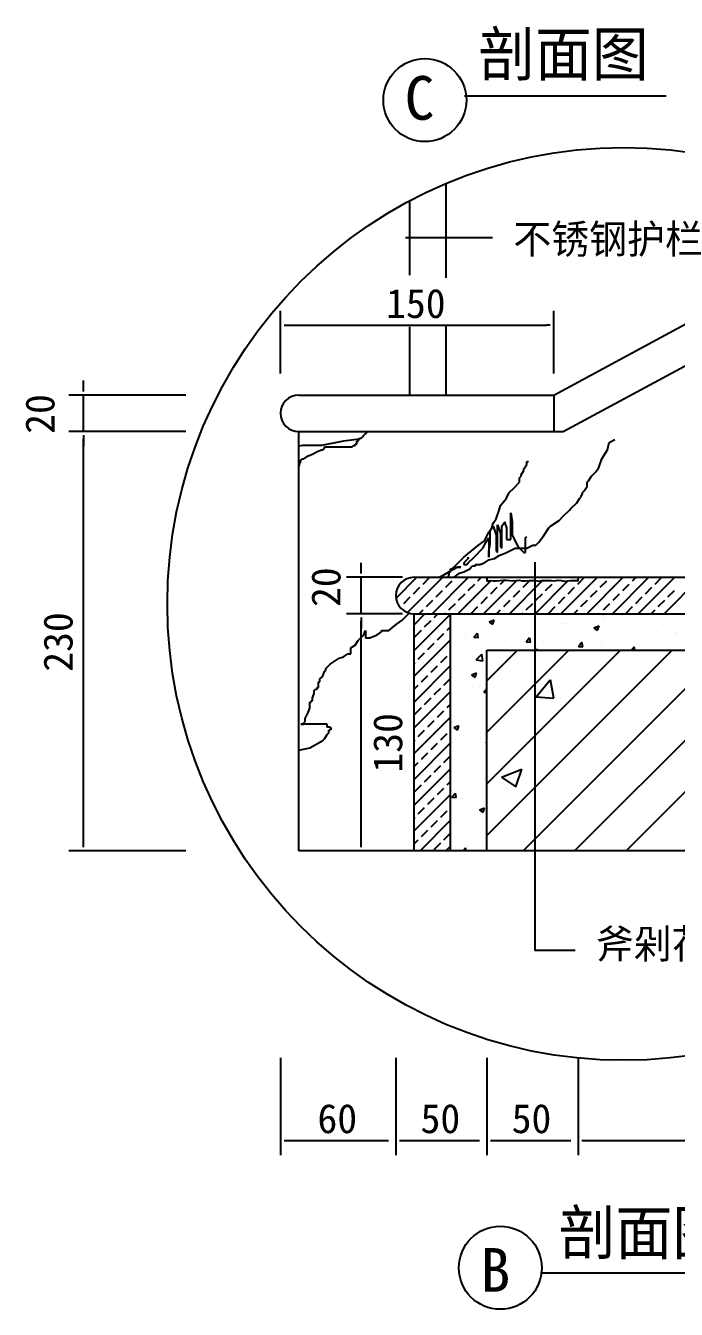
# Model space of a CAD drawing. Header units: metres. Extents: x 120532 to 121405, y 148755 to 149939.
# Drawn here: x 120942.8 to 121165.9, y 148790.4 to 149230.5 of the extents above; entities that cross this region are included whole.
import ezdxf

# ---------------------------------------------------------------- set-up
doc = ezdxf.new("R2010")
doc.units = ezdxf.units.M
for name, color, linetype in [('2', 2, 'Continuous'), ('3', 3, 'Continuous'), ('4', 4, 'Continuous'), ('7', 7, 'Continuous'), ('DIM', 3, 'Continuous'), ('TEXT', 3, 'Continuous')]:
    doc.layers.add(name, color=color, linetype=linetype)

# ---------------------------------------------------------------- blocks, each defined once
blk = doc.blocks.new('_DOT')
at = {"color": 0, "linetype": 'ByBlock'}
blk.add_line((-0.5, 0), (-1, 0), dxfattribs=at)

msp = doc.modelspace()

# ---------------------------------------------------------------- linework, layer by layer
for p, q in [((121073.03, 149157.88), (121086.66, 149157.88)), ((121080.39, 149157.87), (121081.64, 149157.87)), ((121117.37, 149046.62), (121117.37, 149032.99)), ((121117.36, 149039.26), (121117.36, 149038.01))]:
    msp.add_line(p, q)
at = {"layer": '2'}
msp.add_line((121279.4, 148947.66), (121036.42, 148947.66), dxfattribs=at)
at = {"layer": '3'}
for p, q in [((121123.92, 149103.91), (121123.92, 149091.41)), ((121058.79, 149090.12), (121059.8, 149091.12)), ((121059.3, 149090.62), (121059.8, 149091.12)), ((121037.65, 149086.6), (121036.42, 149086.35)), ((121044.2, 149086.6), (121037.65, 149086.6)), ((121051.75, 149088.11), (121044.2, 149086.6)), ((121056.28, 149088.61), (121051.75, 149088.11)), ((121054.77, 149086.09), (121055.27, 149086.6)), ((121055.27, 149086.6), (121055.77, 149086.6)), ((121055.77, 149086.6), (121055.77, 149087.1)), ((121055.77, 149087.1), (121056.28, 149087.1)), ((121056.78, 149088.61), (121056.28, 149088.61)), ((121056.28, 149087.1), (121056.28, 149088.11)), ((121056.28, 149088.11), (121056.78, 149088.11)), ((121056.78, 149088.11), (121056.78, 149088.61)), ((121056.78, 149088.61), (121057.28, 149088.61)), ((121057.28, 149088.61), (121057.28, 149089.11)), ((121057.28, 149089.11), (121057.79, 149089.11)), ((121057.79, 149089.11), (121058.29, 149089.61)), ((121058.29, 149089.61), (121058.79, 149090.12)), ((121142.34, 149085.09), (121142.84, 149087.6)), ((121142.84, 149087.6), (121144.85, 149088.61)), ((121038.16, 149082.07), (121039.67, 149083.07)), ((121039.67, 149083.07), (121041.18, 149083.58)), ((121041.18, 149083.58), (121042.69, 149084.58)), ((121042.69, 149084.58), (121044.2, 149085.09)), ((121044.2, 149085.09), (121044.7, 149085.09)), ((121044.7, 149085.09), (121045.2, 149085.59)), ((121045.2, 149085.59), (121045.2, 149086.09)), ((121045.2, 149086.09), (121054.77, 149086.09)), ((121140.32, 149082.07), (121142.34, 149085.09)), ((121036.42, 149079.55), (121036.65, 149079.55)), ((121036.65, 149080.56), (121037.15, 149081.06)), ((121036.65, 149079.55), (121036.65, 149080.56)), ((121037.15, 149081.57), (121037.65, 149082.07)), ((121037.15, 149081.06), (121037.15, 149081.57)), ((121037.65, 149082.07), (121038.16, 149082.07)), ((121112.64, 149076.54), (121113.65, 149078.04)), ((121113.65, 149078.55), (121114.15, 149079.05)), ((121113.65, 149078.04), (121113.65, 149078.55)), ((121114.15, 149079.55), (121114.66, 149080.06)), ((121114.15, 149079.05), (121114.15, 149079.55)), ((121114.66, 149080.06), (121114.66, 149081.06)), ((121114.66, 149081.06), (121115.16, 149081.06)), ((121138.31, 149077.54), (121139.32, 149079.05)), ((121139.32, 149079.05), (121140.32, 149082.07)), ((121110.13, 149072.01), (121112.14, 149074.02)), ((121112.14, 149075.53), (121112.64, 149076.03)), ((121112.14, 149074.02), (121112.14, 149075.53)), ((121112.64, 149076.03), (121112.64, 149076.54)), ((121135.29, 149074.02), (121135.79, 149074.52)), ((121135.29, 149072.51), (121135.29, 149074.02)), ((121135.79, 149074.52), (121136.8, 149076.03)), ((121136.8, 149076.03), (121138.31, 149077.54)), ((121107.61, 149068.49), (121108.62, 149070.5)), ((121108.62, 149070.5), (121110.13, 149072.01)), ((121132.77, 149068.49), (121133.28, 149068.99)), ((121133.28, 149069.49), (121133.78, 149070)), ((121133.28, 149068.99), (121133.28, 149069.49)), ((121133.78, 149070.5), (121134.28, 149071)), ((121133.78, 149070), (121133.78, 149070.5)), ((121134.28, 149071), (121135.29, 149072.51)), ((121105.09, 149064.46), (121105.6, 149065.97)), ((121105.6, 149065.97), (121107.61, 149068.49)), ((121129.25, 149064.46), (121129.75, 149064.96)), ((121129.75, 149064.96), (121131.77, 149066.98)), ((121131.77, 149066.98), (121132.77, 149068.49)), ((121103.08, 149059.93), (121104.09, 149061.44)), ((121104.09, 149061.44), (121105.09, 149064.46)), ((121106.1, 149058.93), (121107.11, 149060.44)), ((121107.11, 149060.44), (121107.11, 149059.93)), ((121109.12, 149054.4), (121109.12, 149063.46)), ((121109.12, 149063.46), (121109.62, 149060.44)), ((121109.62, 149060.44), (121109.62, 149055.91)), ((121122.71, 149058.93), (121125.73, 149060.94)), ((121125.73, 149060.94), (121127.24, 149062.45)), ((121127.24, 149062.45), (121129.25, 149064.46)), ((121100.06, 149053.9), (121101.57, 149056.92)), ((121101.57, 149056.92), (121102.58, 149058.42)), ((121102.07, 149057.42), (121103.08, 149058.93)), ((121102.07, 149052.89), (121102.07, 149057.42)), ((121102.58, 149058.42), (121103.08, 149059.93)), ((121103.08, 149058.93), (121104.09, 149055.91)), ((121104.09, 149055.91), (121104.09, 149050.38)), ((121104.59, 149049.87), (121104.59, 149059.43)), ((121104.59, 149059.43), (121105.6, 149056.41)), ((121105.6, 149056.41), (121105.6, 149051.88)), ((121106.1, 149051.38), (121106.1, 149058.93)), ((121107.11, 149059.93), (121107.61, 149058.42)), ((121107.61, 149058.42), (121107.61, 149054.4)), ((121109.62, 149055.91), (121111.64, 149051.88)), ((121120.19, 149055.41), (121122.2, 149058.42)), ((121122.2, 149058.42), (121122.71, 149058.93)), ((121093.01, 149048.36), (121098.05, 149052.39)), ((121096.54, 149048.36), (121099.56, 149051.38)), ((121098.05, 149052.39), (121100.06, 149053.9)), ((121099.56, 149051.38), (121100.56, 149053.39)), ((121100.56, 149053.39), (121101.57, 149054.9)), ((121101.57, 149054.9), (121101.57, 149048.36)), ((121101.57, 149050.38), (121102.07, 149052.89)), ((121105.6, 149051.88), (121106.1, 149051.38)), ((121107.61, 149054.4), (121109.12, 149054.4)), ((121107.61, 149049.87), (121110.63, 149051.38)), ((121110.63, 149051.38), (121114.66, 149051.38)), ((121111.64, 149051.88), (121113.65, 149049.87)), ((121114.15, 149054.9), (121114.66, 149055.41)), ((121114.15, 149049.87), (121114.15, 149054.9)), ((121114.66, 149051.38), (121116.67, 149052.39)), ((121116.67, 149052.39), (121117.68, 149052.39)), ((121117.68, 149052.39), (121118.18, 149052.89)), ((121118.18, 149052.89), (121118.68, 149053.39)), ((121118.68, 149053.39), (121120.19, 149055.41)), ((121087.98, 149043.33), (121093.01, 149048.36)), ((121094.02, 149047.36), (121093.52, 149046.85)), ((121094.52, 149047.86), (121094.02, 149047.36)), ((121094.52, 149048.36), (121094.52, 149047.86)), ((121094.52, 149047.86), (121094.52, 149048.36)), ((121094.52, 149048.36), (121094.52, 149047.86)), ((121094.52, 149046.35), (121096.54, 149048.36)), ((121100.06, 149046.35), (121101.57, 149047.36)), ((121101.57, 149048.36), (121101.57, 149050.38)), ((121101.57, 149047.36), (121103.58, 149047.86)), ((121103.58, 149047.86), (121105.09, 149048.87)), ((121104.09, 149050.38), (121104.59, 149049.87)), ((121105.09, 149048.87), (121107.61, 149049.87)), ((121113.65, 149049.87), (121114.15, 149049.87)), ((121084.68, 149041.41), (121087.98, 149043.33)), ((121087.98, 149043.33), (121085.47, 149041.82)), ((121091, 149044.84), (121087.98, 149043.33)), ((121087.98, 149042.83), (121088.49, 149043.33)), ((121087.98, 149042.33), (121087.98, 149042.83)), ((121088.49, 149043.33), (121088.49, 149044.34)), ((121088.49, 149044.34), (121088.99, 149044.34)), ((121088.99, 149044.34), (121089.49, 149044.84)), ((121089.49, 149044.84), (121092.01, 149044.84)), ((121089.73, 149041.41), (121091.51, 149042.83)), ((121092.01, 149044.84), (121091, 149044.84)), ((121091.51, 149042.83), (121093.01, 149043.33)), ((121093.52, 149046.85), (121093.01, 149046.35)), ((121093.01, 149046.35), (121093.01, 149045.85)), ((121093.01, 149045.85), (121094.02, 149045.85)), ((121093.01, 149043.33), (121095.03, 149044.34)), ((121094.02, 149045.85), (121094.52, 149046.35)), ((121095.03, 149044.34), (121095.53, 149044.84)), ((121095.53, 149044.84), (121096.03, 149045.34)), ((121096.03, 149045.34), (121097.04, 149045.34)), ((121097.04, 149045.34), (121097.04, 149045.85)), ((121097.04, 149045.85), (121098.55, 149045.85)), ((121098.55, 149045.85), (121100.06, 149046.35)), ((121069.77, 149034.22), (121076.96, 149041.41)), ((121073.71, 149029.32), (121085.8, 149041.41)), ((121079.07, 149039.1), (121081.28, 149041.31)), ((121082.13, 149028.91), (121094.63, 149041.41)), ((121085.47, 149041.82), (121084.84, 149041.41)), ((121086.81, 149038), (121089.02, 149040.21)), ((121087.68, 149041.41), (121087.98, 149042.33)), ((121090.12, 149041.31), (121090.21, 149041.41)), ((121090.97, 149028.91), (121102.3, 149040.23)), ((121094.54, 149036.89), (121096.75, 149039.1)), ((121097.85, 149040.21), (121099.05, 149041.41)), ((121099.81, 149028.91), (121111.2, 149040.29)), ((121105.59, 149039.1), (121106.92, 149040.43)), ((121108.65, 149028.91), (121120, 149040.26)), ((121113.32, 149038), (121115.53, 149040.21)), ((121117.49, 149028.91), (121128.75, 149040.16)), ((121121.06, 149036.89), (121123.27, 149039.1)), ((121126.33, 149028.91), (121138.83, 149041.41)), ((121132.11, 149039.1), (121134.32, 149041.31)), ((121135.17, 149028.91), (121147.67, 149041.41)), ((121139.84, 149038), (121142.05, 149040.21)), ((121143.15, 149041.31), (121143.25, 149041.41)), ((121144.01, 149028.91), (121156.51, 149041.41)), ((121147.57, 149036.89), (121149.78, 149039.1)), ((121150.89, 149040.21), (121152.09, 149041.41)), ((121152.85, 149028.91), (121165.35, 149041.41)), ((121158.62, 149039.1), (121160.83, 149041.31)), ((121161.68, 149028.91), (121174.18, 149041.41)), ((121072.44, 149032.47), (121074.65, 149034.68)), ((121075.76, 149035.79), (121077.97, 149038)), ((121083.49, 149034.68), (121085.7, 149036.89)), ((121091.23, 149033.58), (121093.44, 149035.79)), ((121098.96, 149032.47), (121101.17, 149034.68)), ((121102.27, 149035.79), (121104.48, 149038)), ((121110.01, 149034.68), (121112.22, 149036.89)), ((121117.74, 149033.58), (121119.95, 149035.79)), ((121125.48, 149032.47), (121127.69, 149034.68)), ((121128.79, 149035.79), (121131, 149038)), ((121136.52, 149034.68), (121138.73, 149036.89)), ((121144.26, 149033.58), (121146.47, 149035.79)), ((121151.99, 149032.47), (121154.2, 149034.68)), ((121155.31, 149035.79), (121157.52, 149038)), ((121163.04, 149034.68), (121165.25, 149036.89)), ((121071.13, 149031.17), (121071.34, 149031.37)), ((121077.71, 149028.91), (121079.07, 149030.26)), ((121080.18, 149031.37), (121082.39, 149033.58)), ((121087.91, 149030.26), (121090.12, 149032.47)), ((121095.65, 149029.16), (121097.85, 149031.37)), ((121104.23, 149028.91), (121105.59, 149030.26)), ((121106.69, 149031.37), (121108.9, 149033.58)), ((121114.43, 149030.26), (121116.64, 149032.47)), ((121122.16, 149029.16), (121124.37, 149031.37)), ((121130.75, 149028.91), (121132.11, 149030.26)), ((121133.21, 149031.37), (121135.42, 149033.58)), ((121140.94, 149030.26), (121143.15, 149032.47)), ((121148.68, 149029.16), (121150.89, 149031.37)), ((121157.26, 149028.91), (121158.62, 149030.26)), ((121159.73, 149031.37), (121161.94, 149033.58)), ((121067.35, 149023.21), (121069.86, 149025.22)), ((121069.86, 149025.22), (121071.88, 149026.73)), ((121071.88, 149026.73), (121074.28, 149029.13)), ((121075.94, 149025.15), (121079.7, 149028.91)), ((121075.94, 149016.32), (121088.44, 149028.82)), ((121079.58, 149024.37), (121081.79, 149026.58)), ((121082.89, 149027.68), (121084.12, 149028.91)), ((121086.55, 149028.91), (121086.81, 149029.16)), ((121089.34, 149028.64), (121089.34, 149028.64)), ((121101.71, 149026.14), (121103.46, 149026.81)), ((121101.71, 149026.14), (121102.96, 149025.3)), ((121102.97, 149025.29), (121103.47, 149026.8)), ((121113.07, 149028.91), (121113.32, 149029.16)), ((121124.98, 149025.44), (121124.98, 149025.44)), ((121126.46, 149025.72), (121126.46, 149025.72)), ((121127.49, 149025.56), (121127.49, 149025.56)), ((121139.59, 149028.91), (121139.84, 149029.16)), ((121140.47, 149027.43), (121140.47, 149027.43)), ((121140.77, 149027.52), (121140.77, 149027.52)), ((121141.04, 149028.23), (121141.04, 149028.23)), ((121147.03, 149028.34), (121147.03, 149028.34)), ((121161.61, 149025.24), (121161.61, 149025.24)), ((121056.78, 149019.69), (121058.79, 149021.7)), ((121058.79, 149021.7), (121059.3, 149023.21)), ((121059.3, 149023.21), (121059.3, 149020.69)), ((121059.3, 149020.69), (121060.81, 149020.69)), ((121060.81, 149020.69), (121063.32, 149021.7)), ((121063.32, 149021.7), (121064.83, 149022.71)), ((121064.83, 149022.71), (121064.83, 149023.21)), ((121064.83, 149023.21), (121067.35, 149023.21)), ((121076.26, 149021.05), (121078.47, 149023.26)), ((121084, 149019.95), (121086.21, 149022.16)), ((121087.31, 149023.26), (121088.44, 149024.4)), ((121093.47, 149021.29), (121093.47, 149021.29)), ((121096.47, 149020.85), (121097.67, 149022.28)), ((121096.47, 149020.85), (121097.96, 149020.72)), ((121097.3, 149020.72), (121097.3, 149020.72)), ((121097.97, 149020.71), (121097.68, 149022.28)), ((121102.02, 149022.19), (121102.02, 149022.19)), ((121109.26, 149023.37), (121109.26, 149023.37)), ((121111.88, 149023.22), (121111.88, 149023.22)), ((121114.4, 149019.28), (121115.6, 149020.72)), ((121114.86, 149023.96), (121114.86, 149023.96)), ((121115.52, 149024.19), (121115.52, 149024.19)), ((121115.9, 149019.14), (121115.61, 149020.71)), ((121137.64, 149024.13), (121139.39, 149024.81)), ((121137.64, 149024.13), (121138.89, 149023.3)), ((121138.9, 149023.29), (121139.4, 149024.8)), ((121147.03, 149022.74), (121147.03, 149022.74)), ((121153, 149020.87), (121153, 149020.87)), ((121165.63, 149022.47), (121165.63, 149022.47)), ((121165.71, 149021.8), (121165.71, 149021.8)), ((121054.26, 149017.17), (121055.77, 149018.18)), ((121054.26, 149015.16), (121054.26, 149017.17)), ((121055.77, 149018.18), (121056.78, 149019.69)), ((121075.94, 149007.48), (121088.44, 149019.98)), ((121080.68, 149016.63), (121082.89, 149018.84)), ((121089.04, 149020.32), (121089.04, 149020.32)), ((121093.7, 149020.35), (121093.7, 149020.35)), ((121098.97, 149016.99), (121098.97, 149016.99)), ((121100.94, 149005.96), (121111.39, 149016.41)), ((121100.94, 148988.28), (121129.07, 149016.41)), ((121100.94, 148970.6), (121146.75, 149016.41)), ((121100.94, 148952.93), (121164.42, 149016.41)), ((121107.04, 149019.79), (121107.04, 149019.79)), ((121112.31, 149016.43), (121112.31, 149016.43)), ((121113.35, 148947.66), (121182.1, 149016.41)), ((121114.4, 149019.28), (121115.89, 149019.15)), ((121117.51, 149016.41), (121118.39, 149016.74)), ((121117.87, 149017.73), (121117.87, 149017.73)), ((121118.29, 149016.41), (121118.4, 149016.74)), ((121120.39, 149019.22), (121120.39, 149019.22)), ((121127.18, 149017.23), (121127.18, 149017.23)), ((121131.03, 148947.66), (121199.78, 149016.41)), ((121132.33, 149017.71), (121133.53, 149019.15)), ((121132.33, 149017.71), (121133.82, 149017.58)), ((121132.45, 149020.23), (121132.45, 149020.23)), ((121133.83, 149017.57), (121133.54, 149019.14)), ((121133.73, 149018.66), (121133.73, 149018.66)), ((121134.2, 149017.66), (121134.2, 149017.66)), ((121140.17, 149019.11), (121140.17, 149019.11)), ((121140.46, 149018.48), (121140.46, 149018.48)), ((121147.08, 149018.1), (121147.08, 149018.1)), ((121148.71, 148947.66), (121217.46, 149016.41)), ((121149.92, 149019.73), (121149.92, 149019.73)), ((121150.48, 149016.41), (121151.47, 149017.58)), ((121151.69, 149016.41), (121151.48, 149017.57)), ((121160.42, 149017.53), (121160.42, 149017.53)), ((121047.22, 149011.64), (121050.24, 149013.65)), ((121050.24, 149013.65), (121051.75, 149014.15)), ((121051.75, 149014.15), (121053.26, 149015.16)), ((121053.26, 149015.16), (121054.26, 149015.16)), ((121075.94, 149011.9), (121076.26, 149012.21)), ((121077.37, 149013.32), (121079.58, 149015.53)), ((121085.1, 149012.21), (121087.31, 149014.42)), ((121088.42, 149015.53), (121088.44, 149015.56)), ((121088.71, 149012.73), (121088.71, 149012.73)), ((121088.74, 149012), (121088.74, 149012)), ((121097.27, 149013.08), (121099.21, 149015.1)), ((121097.27, 149013.08), (121099.49, 149012.73)), ((121099.5, 149012.72), (121099.22, 149015.1)), ((121044.2, 149007.11), (121044.7, 149007.61)), ((121044.7, 149007.61), (121045.2, 149009.12)), ((121045.2, 149009.12), (121045.71, 149009.63)), ((121045.71, 149010.13), (121046.21, 149010.63)), ((121045.71, 149009.63), (121045.71, 149010.13)), ((121046.21, 149010.63), (121046.71, 149011.14)), ((121046.71, 149011.14), (121047.22, 149011.64)), ((121075.94, 148998.64), (121088.44, 149011.14)), ((121078.47, 149005.59), (121080.68, 149007.79)), ((121081.79, 149008.9), (121084, 149011.11)), ((121088.72, 149007.64), (121088.72, 149007.64)), ((121095.63, 149008.01), (121097.38, 149008.68)), ((121095.63, 149008.01), (121096.87, 149007.17)), ((121096.88, 149007.16), (121097.39, 149008.67)), ((121133.88, 149008.62), (121133.88, 149008.62)), ((121041.68, 149002.58), (121042.18, 149003.09)), ((121042.18, 149003.09), (121042.69, 149003.09)), ((121042.69, 149003.09), (121042.69, 149003.59)), ((121042.69, 149003.59), (121043.19, 149003.59)), ((121043.19, 149003.59), (121043.19, 149005.6)), ((121043.19, 149005.6), (121043.69, 149005.6)), ((121043.69, 149006.61), (121044.2, 149007.11)), ((121043.69, 149005.6), (121043.69, 149006.61)), ((121075.94, 149003.06), (121077.37, 149004.48)), ((121082.89, 149001.17), (121085.1, 149003.38)), ((121086.21, 149004.48), (121088.42, 149006.69)), ((121096.1, 149003.65), (121096.1, 149003.65)), ((121098.26, 149003.98), (121098.26, 149003.98)), ((121099.93, 149002.04), (121100.94, 149003.25)), ((121108.84, 149005.32), (121108.84, 149005.32)), ((121117.87, 149000.47), (121122.69, 149006.22)), ((121123.85, 148999.94), (121122.7, 149006.21)), ((121040.17, 148996.55), (121040.17, 148998.56)), ((121040.17, 148998.56), (121040.67, 148998.56)), ((121040.67, 148998.56), (121040.67, 148999.06)), ((121040.67, 148999.06), (121041.18, 148999.06)), ((121041.18, 149000.07), (121041.68, 149001.58)), ((121041.18, 148999.06), (121041.18, 149000.07)), ((121041.68, 149001.58), (121041.68, 149002.58)), ((121075.94, 148989.8), (121088.44, 149002.3)), ((121079.58, 148997.85), (121081.79, 149000.06)), ((121099.93, 149002.04), (121100.94, 149001.95)), ((121117.87, 149000.47), (121123.84, 148999.95)), ((121126.01, 149000.15), (121126.01, 149000.15)), ((121038.66, 148993.03), (121039.67, 148995.04)), ((121039.67, 148995.04), (121040.17, 148996.55)), ((121076.26, 148994.54), (121078.47, 148996.75)), ((121084, 148993.43), (121086.21, 148995.64)), ((121087.31, 148996.75), (121088.44, 148997.88)), ((121095.79, 148994.61), (121095.79, 148994.61)), ((121097.2, 148994.3), (121097.2, 148994.3)), ((121046.21, 148991.01), (121037.15, 148991.01)), ((121037.15, 148991.01), (121038.16, 148991.01)), ((121038.16, 148991.52), (121038.66, 148992.02)), ((121038.16, 148991.01), (121038.16, 148991.52)), ((121038.66, 148992.02), (121038.66, 148993.03)), ((121046.21, 148990.01), (121046.21, 148991.01)), ((121047.22, 148990.01), (121046.21, 148990.01)), ((121047.72, 148989.5), (121047.22, 148990.01)), ((121075.94, 148980.96), (121088.44, 148993.46)), ((121080.68, 148990.12), (121082.89, 148992.33)), ((121089.12, 148991.51), (121089.12, 148991.51)), ((121089.53, 148993.79), (121089.53, 148993.79)), ((121089.55, 148989.88), (121091.3, 148990.55)), ((121089.55, 148989.88), (121090.79, 148989.04)), ((121090.8, 148989.03), (121091.31, 148990.54)), ((121106.95, 148993.31), (121106.95, 148993.31)), ((121160.34, 148991.06), (121160.34, 148991.06)), ((121040.17, 148982.96), (121044.7, 148985.48)), ((121044.7, 148985.48), (121045.2, 148985.98)), ((121045.2, 148985.98), (121046.21, 148987.49)), ((121046.21, 148987.49), (121046.71, 148987.99)), ((121046.71, 148987.99), (121046.71, 148989)), ((121046.71, 148989), (121047.22, 148989)), ((121047.22, 148989), (121047.22, 148989.5)), ((121047.22, 148989.5), (121047.72, 148989.5)), ((121075.94, 148985.38), (121076.26, 148985.7)), ((121077.37, 148986.8), (121079.58, 148989.01)), ((121085.1, 148985.7), (121087.31, 148987.91)), ((121088.42, 148989.01), (121088.44, 148989.04)), ((121097.23, 148989.06), (121097.23, 148989.06)), ((121098.68, 148986), (121098.68, 148986)), ((121100.81, 148988.91), (121100.81, 148988.91)), ((121036.42, 148982.13), (121040.17, 148982.96)), ((121075.94, 148972.12), (121088.44, 148984.62)), ((121078.47, 148979.07), (121080.68, 148981.28)), ((121081.79, 148982.38), (121084, 148984.59)), ((121088.64, 148981.07), (121088.64, 148981.07)), ((121089.21, 148984.75), (121089.21, 148984.75)), ((121092.23, 148981.6), (121092.23, 148981.6)), ((121100.58, 148984.58), (121100.94, 148984.96)), ((121100.58, 148984.58), (121100.94, 148984.53)), ((121075.94, 148976.54), (121077.37, 148977.96)), ((121082.89, 148974.65), (121085.1, 148976.86)), ((121086.21, 148977.96), (121088.42, 148980.17)), ((121100.5, 148980.58), (121100.5, 148980.58)), ((121075.94, 148963.28), (121088.44, 148975.78)), ((121079.58, 148971.33), (121081.79, 148973.54)), ((121092.1, 148976.14), (121092.1, 148976.14)), ((121098.19, 148972.32), (121098.19, 148972.32)), ((121100.2, 148972.26), (121100.2, 148972.26)), ((121105.89, 148972.93), (121112.89, 148975.62)), ((121105.89, 148972.93), (121110.86, 148969.58)), ((121110.87, 148969.57), (121112.9, 148975.62)), ((121145.44, 148974.16), (121145.44, 148974.16)), ((121076.26, 148968.02), (121078.47, 148970.23)), ((121084, 148966.92), (121086.21, 148969.12)), ((121087.31, 148970.23), (121088.44, 148971.36)), ((121100.7, 148968.26), (121100.7, 148968.26)), ((121107.57, 148969.18), (121107.57, 148969.18)), ((121075.94, 148954.44), (121088.44, 148966.94)), ((121080.68, 148963.6), (121082.89, 148965.81)), ((121088.94, 148966), (121090.15, 148967.44)), ((121088.94, 148966), (121090.44, 148965.87)), ((121090.45, 148965.87), (121090.16, 148967.43)), ((121092.63, 148965.46), (121092.63, 148965.46)), ((121099.9, 148963.94), (121099.9, 148963.94)), ((121116.67, 148964.91), (121116.67, 148964.91)), ((121124.79, 148966.87), (121124.79, 148966.87)), ((121075.94, 148958.86), (121076.26, 148959.18)), ((121077.37, 148960.29), (121079.58, 148962.5)), ((121085.1, 148959.18), (121087.31, 148961.39)), ((121088.42, 148962.5), (121088.44, 148962.52)), ((121098.39, 148961.68), (121100.14, 148962.36)), ((121098.39, 148961.68), (121099.63, 148960.85)), ((121099.64, 148960.84), (121100.15, 148962.35)), ((121078, 148947.66), (121088.44, 148958.1)), ((121078.47, 148952.55), (121080.68, 148954.76)), ((121081.79, 148955.87), (121084, 148958.08)), ((121094.74, 148958.49), (121094.74, 148958.49)), ((121095.73, 148955.55), (121095.73, 148955.55)), ((121097.16, 148957.4), (121097.16, 148957.4)), ((121099.59, 148955.62), (121099.59, 148955.62)), ((121075.94, 148950.02), (121077.37, 148951.45)), ((121082.89, 148948.13), (121085.1, 148950.34)), ((121086.21, 148951.45), (121088.42, 148953.66)), ((121086.84, 148947.66), (121088.44, 148949.27)), ((121088.57, 148949.41), (121088.57, 148949.41)), ((121092.8, 148947.66), (121093.61, 148948.63)), ((121093.8, 148947.66), (121093.63, 148948.63)), ((121094.42, 148949.46), (121094.42, 148949.46))]:
    msp.add_line(p, q, dxfattribs=at)
msp.add_circle((121147.81, 149032.28), 156.46, dxfattribs=at)
at = {"layer": '4'}
for p, q in [((121087.01, 149144.11), (121087.01, 149176.44)), ((121074.51, 149145.04), (121074.51, 149170.5)), ((121123.92, 149103.91), (121233.63, 149163.09)), ((121127.08, 149091.41), (121244.89, 149154.96)), ((121074.51, 149103.91), (121074.51, 149127.28)), ((121087.01, 149103.91), (121087.01, 149127.68)), ((121036.42, 149103.91), (121123.92, 149103.91)), ((121036.42, 149091.41), (121127.08, 149091.41)), ((121036.42, 148947.66), (121036.42, 149091.41)), ((121075.94, 149041.41), (121100.94, 149041.41)), ((121100.94, 149041.41), (121132.19, 149041.41)), ((121132.19, 149041.41), (121250.94, 149041.41)), ((121075.94, 148947.66), (121075.94, 149028.91))]:
    msp.add_line(p, q, dxfattribs=at)
for centre in [(121036.42, 149097.66), (121075.94, 149035.16)]:
    msp.add_arc(centre, 6.25, 90, 270, dxfattribs=at)
at = {"layer": '7'}
for p, q in [((121100.94, 149041.41), (121100.94, 149040.1)), ((121100.94, 149040.1), (121102.05, 149040.26)), ((121102.05, 149040.26), (121103.15, 149040.15)), ((121103.15, 149040.15), (121104.25, 149040.15)), ((121104.25, 149040.15), (121105.35, 149040.26)), ((121105.35, 149040.26), (121106.45, 149040.48)), ((121106.45, 149040.48), (121107.55, 149040.37)), ((121107.55, 149040.37), (121108.66, 149040.26)), ((121108.66, 149040.26), (121109.76, 149040.15)), ((121109.76, 149040.15), (121111.96, 149040.37)), ((121111.96, 149040.37), (121113.06, 149040.15)), ((121113.06, 149040.15), (121114.17, 149040.15)), ((121114.17, 149040.15), (121115.38, 149040.26)), ((121115.38, 149040.26), (121117.58, 149040.26)), ((121117.58, 149040.26), (121118.68, 149040.04)), ((121118.68, 149040.04), (121119.78, 149040.26)), ((121119.78, 149040.26), (121123.09, 149040.26)), ((121123.09, 149040.26), (121124.19, 149040.15)), ((121124.19, 149040.15), (121125.29, 149040.48)), ((121125.29, 149040.48), (121126.39, 149040.26)), ((121126.39, 149040.26), (121127.52, 149040.06)), ((121127.52, 149040.06), (121128.6, 149040.15)), ((121128.6, 149040.15), (121129.7, 149040.26)), ((121129.7, 149040.26), (121131.9, 149040.26)), ((121131.9, 149040.26), (121132.19, 149040.11)), ((121132.19, 149040.11), (121132.19, 149041.41)), ((121075.94, 149028.91), (121263.44, 149028.91)), ((121088.44, 148947.66), (121088.44, 149028.91)), ((121100.94, 148947.66), (121100.94, 149016.41)), ((121100.94, 149016.41), (121275.94, 149016.41))]:
    msp.add_line(p, q, dxfattribs=at)
at = {"layer": 'DIM'}
for p, q in [((121030.17, 149111.26), (121030.17, 149132.81)), ((121123.92, 149111.26), (121123.92, 149132.81)), ((121032.67, 149127.81), (121121.42, 149127.81)), ((120962.56, 149106.41), (120962.56, 149108.91)), ((120997.74, 149103.91), (120957.56, 149103.91)), ((120962.56, 149091.41), (120962.56, 149103.91)), ((120997.74, 149091.41), (120957.56, 149091.41)), ((120997.74, 149091.41), (120957.56, 149091.41)), ((120962.56, 149088.91), (120962.56, 149086.41)), ((120962.56, 148950.16), (120962.56, 149088.91)), ((121057.77, 149043.91), (121057.77, 149046.41)), ((121071.99, 149041.41), (121052.77, 149041.41)), ((121057.77, 149028.91), (121057.77, 149041.41)), ((121071.99, 149028.91), (121052.77, 149028.91)), ((121071.99, 149028.91), (121052.77, 149028.91)), ((121057.77, 149026.41), (121057.77, 149023.91)), ((121057.77, 148950.16), (121057.77, 149026.41)), ((120997.74, 148947.66), (120957.56, 148947.66)), ((121071.99, 148947.66), (121052.77, 148947.66)), ((121030.17, 148876.7), (121030.17, 148843.34)), ((121069.69, 148876.7), (121069.69, 148843.34)), ((121069.69, 148876.7), (121069.69, 148843.34)), ((121100.94, 148876.7), (121100.94, 148843.34)), ((121100.94, 148876.7), (121100.94, 148843.34)), ((121132.19, 148876.7), (121132.19, 148843.34)), ((121132.19, 148876.7), (121132.19, 148843.34)), ((121032.67, 148848.34), (121067.19, 148848.34)), ((121072.19, 148848.34), (121098.44, 148848.34)), ((121103.44, 148848.34), (121129.69, 148848.34)), ((121134.69, 148848.34), (121248.44, 148848.34))]:
    msp.add_line(p, q, dxfattribs=at)
at = {"layer": 'TEXT'}
for p, q in [((121093.22, 149206.46), (121162.38, 149206.46)), ((121119.34, 148802.94), (121190.71, 148802.94))]:
    msp.add_line(p, q, dxfattribs=at)
for points in [[(121081.64, 149157.87), (121102.89, 149157.87)], [(121117.36, 149038.01), (121117.36, 148913.6), (121131.25, 148913.6)]]:
    msp.add_lwpolyline(points, dxfattribs=at)
for centre in [(121079.66, 149205), (121105.54, 148804.66)]:
    msp.add_circle(centre, 14.23, dxfattribs=at)

# ---------------------------------------------------------------- block references
at = {"layer": 'DIM', "xscale": 2.5, "yscale": 2.5, "zscale": 2.5}
for p, rotation in [((121030.17, 149127.81), 180), ((120962.56, 149103.91), 270), ((120962.56, 149091.41), 90), ((120962.56, 149091.41), 90), ((121057.77, 149041.41), 270), ((121057.77, 149028.91), 90), ((120962.56, 148947.66), 270), ((121057.77, 148947.66), 270), ((121030.17, 148848.34), 180), ((121069.69, 148848.34), 180), ((121100.94, 148848.34), 180), ((121132.19, 148848.34), 180)]:
    msp.add_blockref('_DOT', p, dxfattribs=dict(at, rotation=rotation))
msp.add_blockref('_DOT', (121123.92, 149127.81), dxfattribs=at)

# ---------------------------------------------------------------- texts
at = {"layer": 'TEXT'}
for s, height, p in [('剖面图', 15, (121097.92, 149213.29)), ('C', 15, (121072.72, 149198.28)), ('不锈钢护栏', 10, (121110.01, 149152.37)), ('150', 10, (121066.37, 149130.31)), ('斧剁花岗岩石材', 10, (121138.26, 148910.71)), ('60', 10, (121042.83, 148850.84)), ('50', 10, (121078.18, 148850.84)), ('50', 10, (121109.43, 148850.84)), ('剖面图', 15, (121125.55, 148809.26)), ('B', 15, (121098.76, 148796.43))]:
    msp.add_text(s, height=height, dxfattribs=at).set_placement(p)
for s, p in [('20', (120952.65, 149090.6)), ('20', (121050.72, 149031.22)), ('230', (120958.85, 149009.02)), ('130', (121071.92, 148974.44))]:
    msp.add_text(s, height=10, rotation=90, dxfattribs=at).set_placement(p)

doc.saveas('drawing.dxf')
